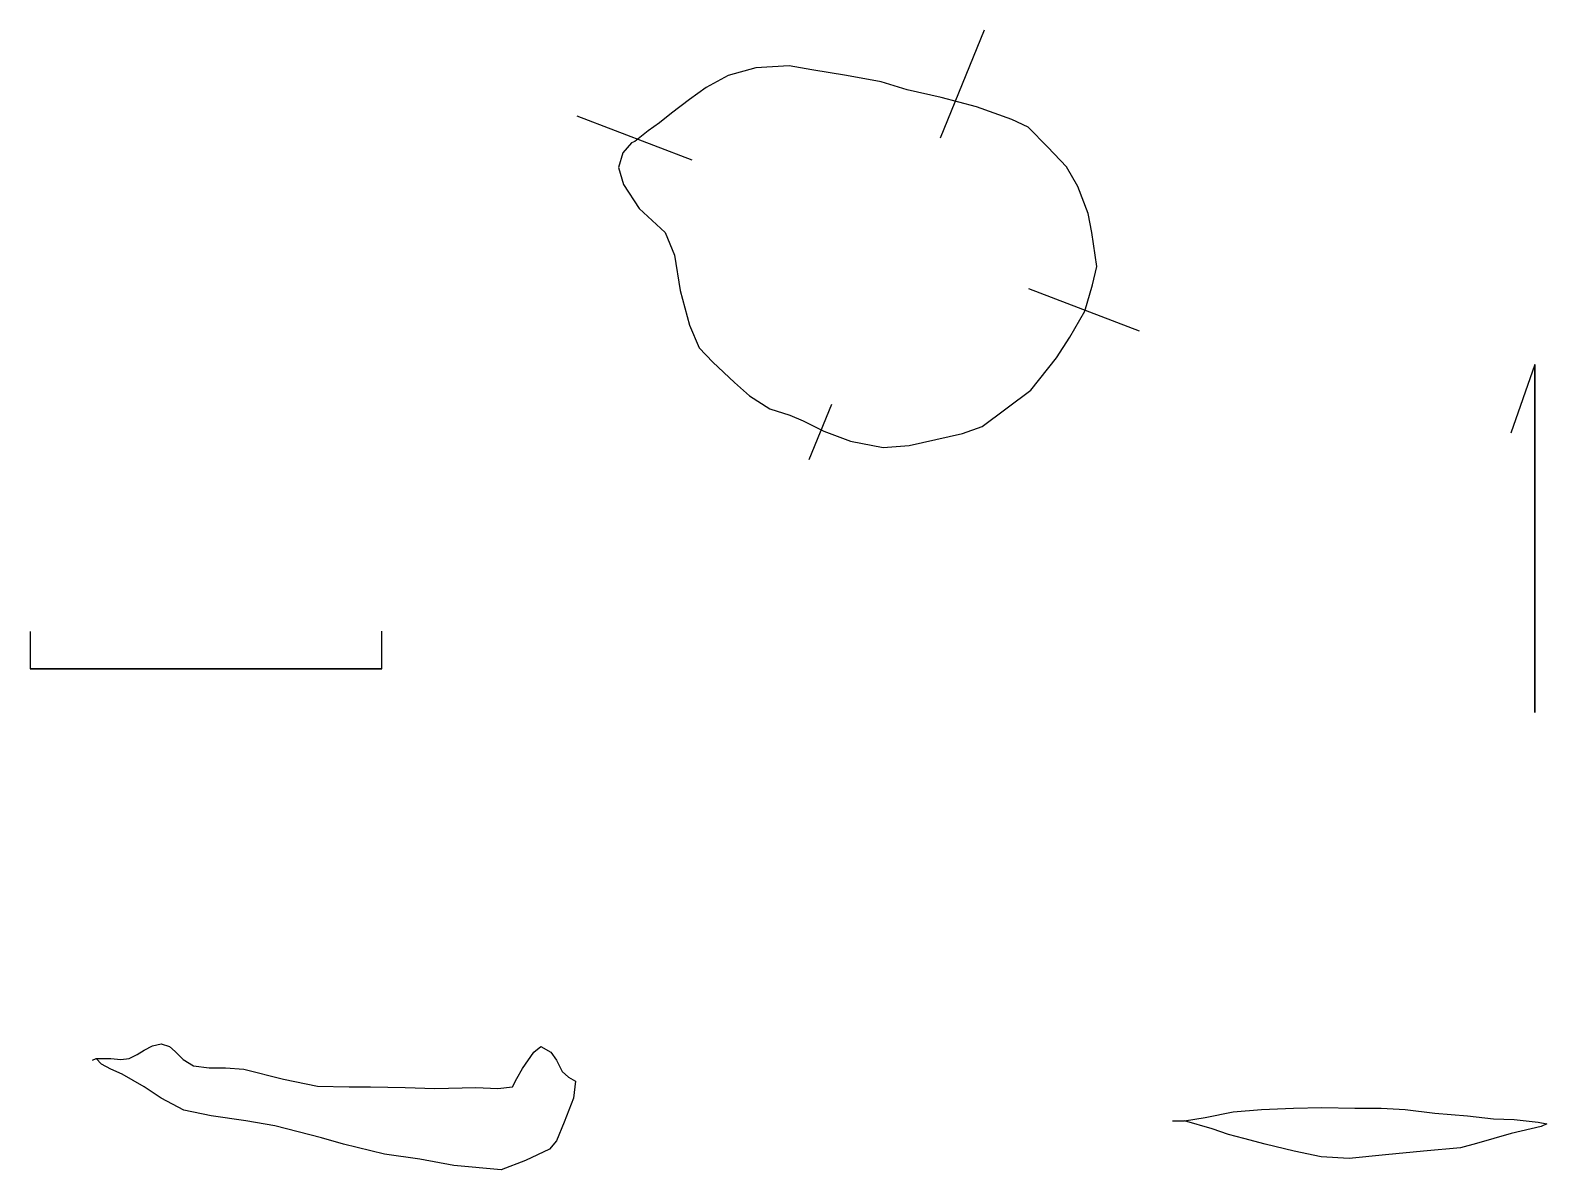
# Model space of a CAD drawing. Extents: x 1879 to 25535, y 3630 to 21407.
import ezdxf

# ---------------------------------------------------------------- set-up
doc = ezdxf.new("R2010")
doc.units = 0
doc.layers.add('LAYER1', color=7, linetype='CONTINUOUS')

msp = doc.modelspace()

# ---------------------------------------------------------------- linework, layer by layer
at = {"layer": 'LAYER1', "color": 3, "linetype": 'CONTINUOUS'}
for points in [[(16761.8206, 21407.4501), (16074.5949, 19723.534)], [(10405.7938, 20072.2512), (12199.0483, 19386.5397)], [(17452.5298, 17377.6858), (19177.5617, 16718.0529)], [(14378.5914, 15567.787), (14026.5933, 14705.2794)]]:
    msp.add_lwpolyline(points, dxfattribs=at)
at = {"layer": 'LAYER1', "color": 7, "linetype": 'CONTINUOUS'}
for points in [[(11310.6336, 19675.0009), (11255.4659, 19652.9204), (11123.0487, 19498.4383), (11056.8395, 19266.7091), (11134.0877, 19001.8748), (11376.8428, 18626.6882), (11785.1346, 18251.5159), (11928.592, 17898.3931), (12016.8649, 17346.6583), (12160.3223, 16805.9506), (12314.8033, 16452.8421), (12524.4698, 16232.1519), (12866.5369, 15912.1343), (13098.2673, 15702.4832), (13418.2861, 15503.8569), (13727.2492, 15404.5461), (13936.9145, 15316.2553), (14256.9179, 15150.7341), (14676.2498, 14996.2543), (15183.8381, 14896.9411), (15592.1298, 14930.044), (16419.7381, 15117.6313), (16728.7166, 15227.9835), (17490.1157, 15790.7574), (17887.3672, 16298.3623), (18097.0183, 16618.3656), (18328.7475, 17026.655), (18450.1411, 17434.9324), (18516.3491, 17721.8472), (18439.1009, 18251.5159), (18383.9319, 18549.4555), (18218.4108, 18968.7696), (18041.8494, 19277.7482), (17754.95, 19586.7124), (17445.9715, 19895.691), (17192.1773, 20017.068), (16640.4282, 20215.6943), (16088.6945, 20359.1517), (15559.0258, 20480.5287), (15150.7341, 20601.9199), (14610.0406, 20701.2331), (14069.3317, 20789.5072), (13716.2244, 20855.7152), (13197.5804, 20822.6124), (12767.2237, 20701.2331), (12425.1567, 20513.6315), (12160.3223, 20326.0465), (11884.4477, 20116.3811), (11696.8616, 19961.899), (11520.3002, 19840.522), (11310.6336, 19675.0009)], [(25348.3446, 16195.0676), (24976.4842, 15121.9868)], [(25348.3446, 16195.0676), (25348.3446, 10765.9587)], [(25348.3446, 10765.9587), (25348.3446, 16195.0676)], [(1879.3098, 12028.3888), (1879.3098, 11443.0198)], [(7363.6013, 11443.0198), (7363.6013, 12034.0573)], [(1879.3098, 11443.0198), (7363.6013, 11443.0198)], [(7363.6013, 11443.0198), (1879.3098, 11443.0198)], [(2848.6729, 5340.5531), (2903.857, 5362.6329), (3135.5716, 5362.6329), (3290.0686, 5351.5927), (3422.4861, 5362.6329), (3543.8634, 5428.8415), (3654.2162, 5495.0501), (3786.6333, 5561.2587), (3919.0508, 5594.3633), (4051.468, 5550.2184), (4139.7409, 5472.9702), (4261.1337, 5351.5927), (4426.6394, 5252.2801), (4669.4099, 5219.1755), (4923.2196, 5219.1755), (5210.1189, 5197.1111), (5828.0605, 5042.6141), (6357.7298, 4932.2768), (6854.2945, 4921.2369), (7185.3375, 4921.2369), (7726.0464, 4910.1969), (8189.5065, 4899.1725), (8829.5131, 4910.1969), (9171.5963, 4899.1725), (9403.326, 4921.2369), (9469.5346, 5053.6543), (9557.8076, 5208.1359), (9734.3696, 5461.9455), (9844.7224, 5550.2184), (9999.2033, 5461.9455), (10087.4763, 5340.5531), (10175.7659, 5164.0071), (10275.0779, 5075.7187), (10385.4158, 5009.5095), (10352.3118, 4744.6752), (10208.8699, 4369.5035), (10087.4763, 4082.589), (9977.1396, 3950.1718), (9601.9518, 3773.6259), (9226.7647, 3630.1688), (8487.4455, 3696.3774), (7957.7767, 3795.6903), (7406.0276, 3872.9388), (6766.0216, 4027.4203), (6423.9384, 4126.7335), (5695.6434, 4314.3193), (5243.2229, 4391.5679), (4702.5139, 4468.8164), (4272.1581, 4557.0893), (3919.0508, 4744.6752), (3654.2162, 4921.2369), (3312.133, 5119.8629), (3135.5716, 5197.1111), (2992.13, 5274.3445), (2903.857, 5362.6329)], [(19697.5174, 4391.1151), (19885.119, 4391.1151), (20205.1223, 4446.2838), (20646.5335, 4534.5568), (21087.9305, 4567.6611), (21584.494, 4589.7409), (22025.8599, 4600.7654), (22544.5039, 4589.7409), (22952.7956, 4589.7409), (23327.9679, 4567.6611), (23791.4429, 4512.4924), (24299.0169, 4468.3479), (24707.3086, 4424.2194), (25027.3119, 4413.1792), (25402.5152, 4369.035), (25534.9312, 4346.9706), (25446.6594, 4302.8264), (24983.1987, 4192.4891), (24442.4743, 4037.9921), (24188.6956, 3971.7835), (23614.866, 3916.6148), (23019.0036, 3861.4461), (22456.2155, 3806.2617), (22014.8352, 3828.3419), (21595.5187, 3916.6148), (21143.0827, 4026.9676), (20812.0404, 4115.2406), (20569.2698, 4181.4492), (20315.4912, 4269.7221), (19885.119, 4391.1151)]]:
    msp.add_lwpolyline(points, dxfattribs=at)

doc.saveas('drawing.dxf')
